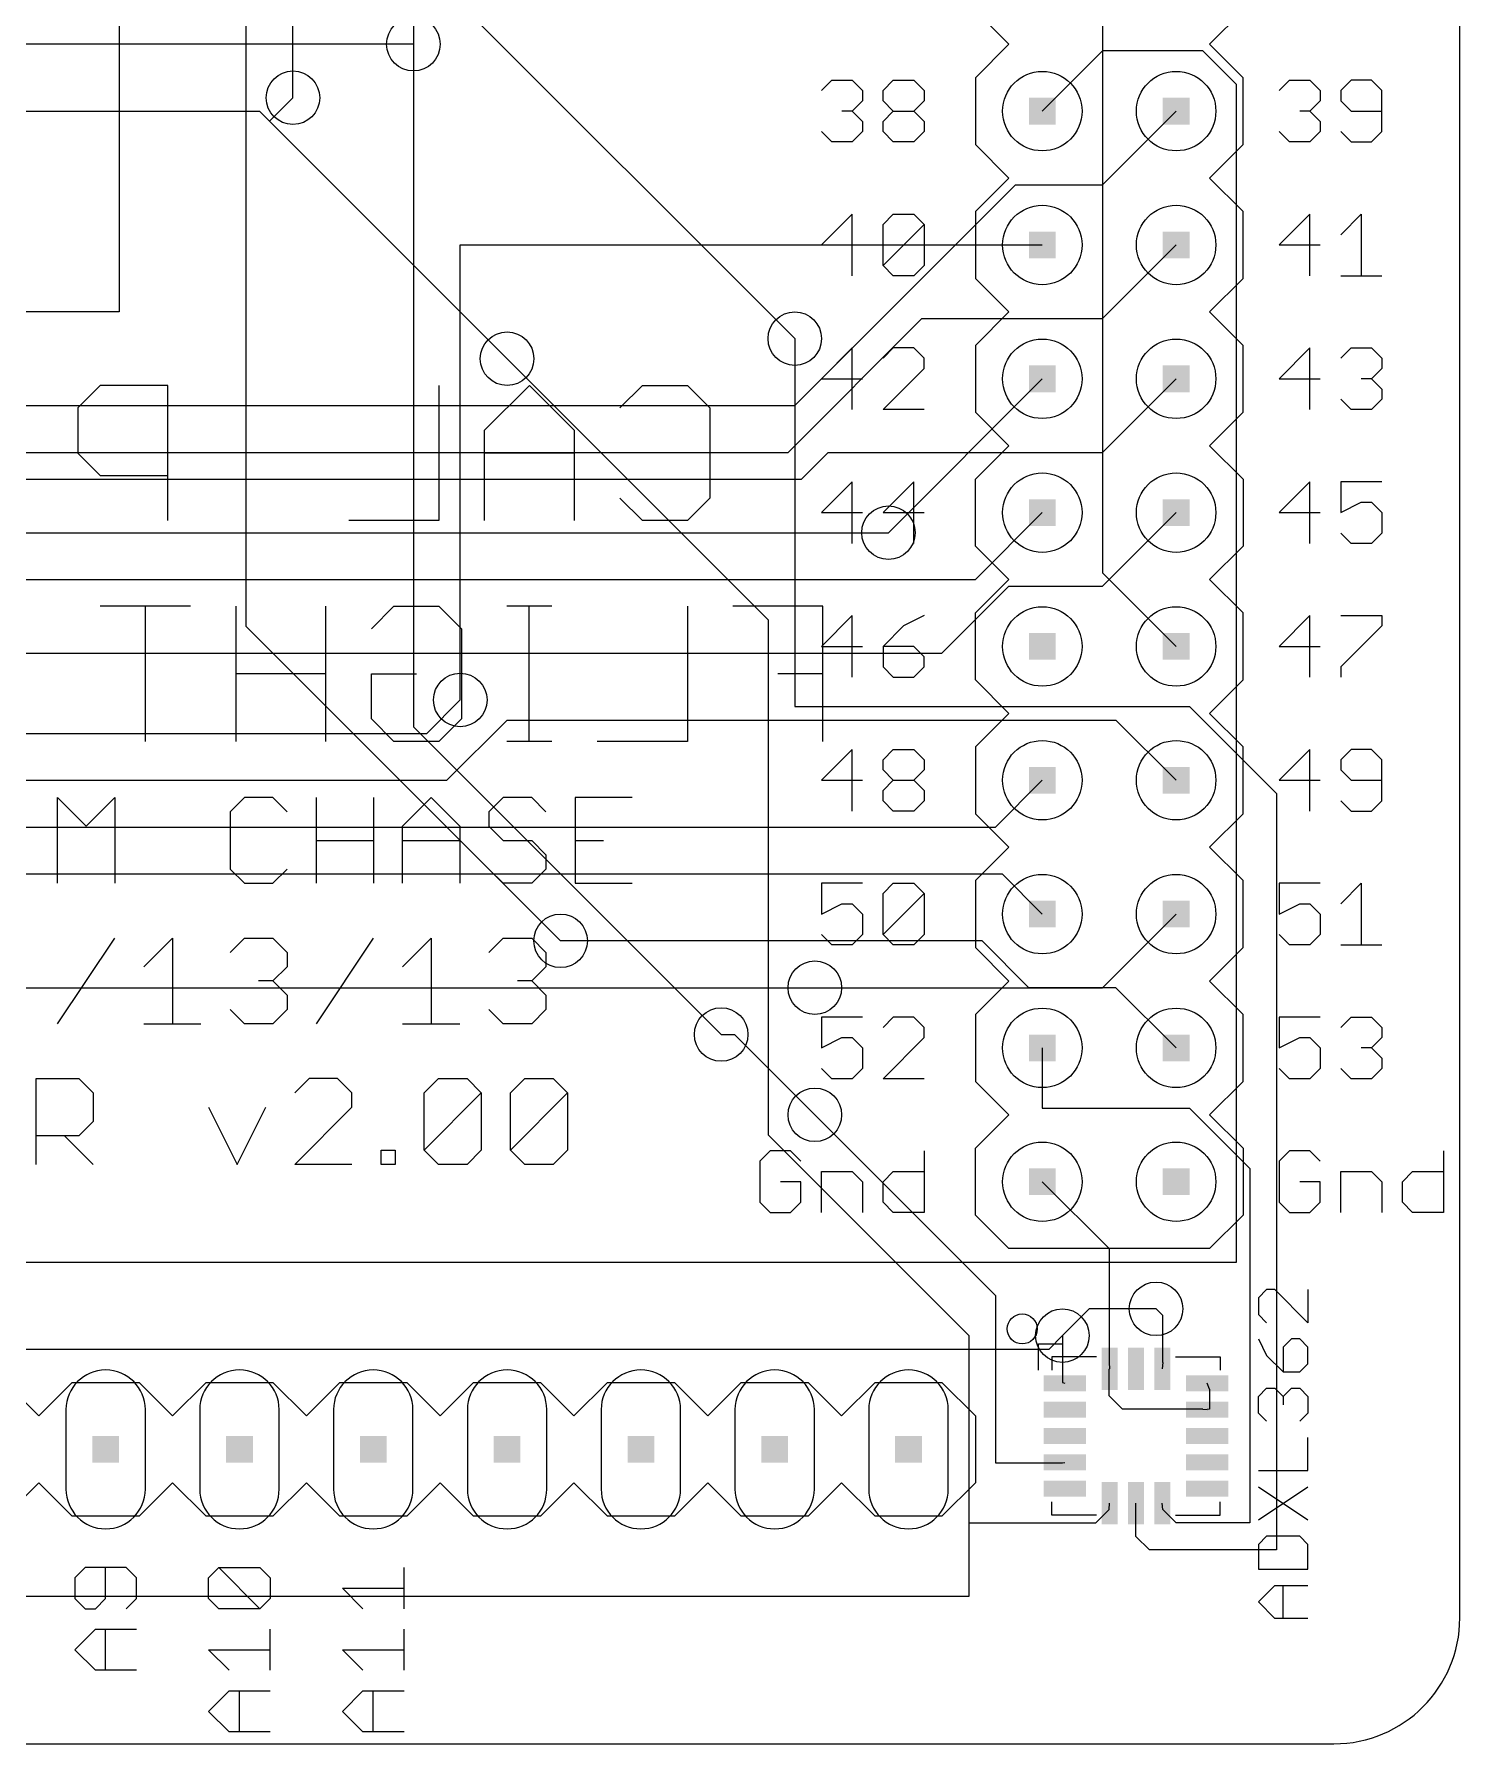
# Model space of a CAD drawing. Extents: x 0 to 3.9, y 0 to 2.37.
# Drawn here: x 2.837 to 3.902, y 0 to 1.277 of the extents above; entities that cross this region are included whole.
import ezdxf

# ---------------------------------------------------------------- set-up
doc = ezdxf.new("R2010")
doc.units = 0
for name, color, linetype in [('1', 22, 'CONTINUOUS'), ('16', 175, 'CONTINUOUS'), ('17', 82, 'CONTINUOUS'), ('18', 82, 'CONTINUOUS'), ('20', 7, 'CONTINUOUS'), ('21', 253, 'CONTINUOUS'), ('22', 253, 'CONTINUOUS')]:
    doc.layers.add(name, color=color, linetype=linetype)

# ---------------------------------------------------------------- blocks, each defined once
blk = doc.blocks.new('RECT')
blk.add_solid([(-0.5, -0.5), (0.5, -0.5), (-0.5, 0.5), (0.5, 0.5)])
blk = doc.blocks.new('ROUNDP')
blk.add_circle((0, 0), 0.5)
blk = doc.blocks.new('LONGP100')
blk.add_lwpolyline([(-0.5, -0.5), (0.5, -0.5, 1), (0.5, 0.5), (-0.5, 0.5, 1)], format="xyb", close=True)
blk = doc.blocks.new('ROUNDV')
blk.add_circle((0, 0), 0.5)

msp = doc.modelspace()

# ---------------------------------------------------------------- linework, layer by layer
at = {"layer": '1'}
for p, q in [((3.635, 2.14), (3.635, 0.875)), ((2.9, 2.11), (2.9, 1.07)), ((2.995, 0.835), (2.995, 1.955)), ((3.03, 1.23), (3.03, 1.96)), ((3.12, 1.96), (3.12, 1.27)), ((3.12, 1.27), (3.12, 0.76)), ((3.155, 1.12), (3.59, 1.12)), ((3.155, 0.78), (3.155, 1.12)), ((2.9, 1.07), (2.37, 1.07)), ((3.405, 1.05), (3.405, 0.775)), ((3.19, 1.035), (3.385, 0.84)), ((3.475, 0.905), (3.59, 1.02)), ((3.635, 0.875), (3.69, 0.82)), ((3.23, 0.6), (2.995, 0.835)), ((3.385, 0.84), (3.385, 0.455)), ((3.405, 0.775), (3.7, 0.775)), ((3.7, 0.775), (3.765, 0.71)), ((3.12, 0.76), (3.35, 0.53)), ((3.765, 0.71), (3.765, 0.145)), ((3.635, 0.565), (3.69, 0.62)), ((3.42, 0.565), (3.635, 0.565)), ((3.59, 0.52), (3.59, 0.475)), ((3.59, 0.475), (3.7, 0.475)), ((3.7, 0.475), (3.745, 0.43)), ((3.42, 0.47), (3.555, 0.335)), ((3.385, 0.455), (3.535, 0.305)), ((3.745, 0.43), (3.745, 0.165)), ((3.59, 0.42), (3.64, 0.37)), ((3.64, 0.37), (3.64, 0.285)), ((3.555, 0.335), (3.555, 0.21)), ((3.68, 0.32), (3.675, 0.325)), ((3.68, 0.285), (3.68, 0.32)), ((3.535, 0.305), (3.535, 0.165)), ((3.605, 0.305), (3.605, 0.27)), ((3.64, 0.285), (3.640315, 0.280197)), ((3.68, 0.285), (3.679685, 0.280197)), ((3.605, 0.27), (3.60685, 0.26937)), ((3.64, 0.28), (3.640315, 0.280197)), ((3.64, 0.26), (3.64, 0.28)), ((3.715, 0.265), (3.71315, 0.26937)), ((3.65, 0.25), (3.64, 0.26)), ((3.715, 0.265), (3.715, 0.25)), ((3.71, 0.25), (3.65, 0.25)), ((3.71, 0.25), (3.71315, 0.249685)), ((3.715, 0.25), (3.71315, 0.249685)), ((3.555, 0.21), (3.605, 0.21)), ((3.605, 0.21), (3.60685, 0.210315)), ((3.64, 0.175), (3.640315, 0.179803)), ((3.66, 0.155), (3.66, 0.179803)), ((3.68, 0.175), (3.679685, 0.179803)), ((3.63, 0.165), (3.64, 0.175)), ((3.69, 0.165), (3.68, 0.175)), ((3.535, 0.165), (3.63, 0.165)), ((3.535, 0.165), (3.535, 0.11)), ((3.67, 0.145), (3.66, 0.155)), ((3.745, 0.165), (3.69, 0.165)), ((3.765, 0.145), (3.67, 0.145)), ((3.535, 0.11), (1.01, 0.11))]:
    msp.add_line(p, q, dxfattribs=at)
at = {"layer": '16'}
for p, q in [((3.0875, 1.3675), (3.405, 1.05)), ((3.12, 1.27), (2.44, 1.27)), ((3.635, 1.265), (3.59, 1.22)), ((3.71, 1.265), (3.635, 1.265)), ((3.735, 1.24), (3.71, 1.265)), ((3.735, 0.36), (3.735, 1.24)), ((3.0125, 1.2125), (3.03, 1.23)), ((2.49, 1.22), (3.005, 1.22)), ((3.005, 1.22), (3.0125, 1.2125)), ((3.635, 1.165), (3.69, 1.22)), ((3.0125, 1.2125), (3.19, 1.035)), ((3.405, 1), (3.57, 1.165)), ((3.57, 1.165), (3.635, 1.165)), ((3.635, 1.065), (3.69, 1.12)), ((3.4, 0.965), (3.5, 1.065)), ((3.5, 1.065), (3.635, 1.065)), ((3.635, 0.965), (3.69, 1.02)), ((2.22, 1), (3.405, 1)), ((1.685, 0.965), (3.4, 0.965)), ((3.41, 0.945), (3.43, 0.965)), ((3.43, 0.965), (3.635, 0.965)), ((1.505, 0.945), (3.41, 0.945)), ((3.54, 0.87), (3.59, 0.92)), ((3.635, 0.865), (3.69, 0.92)), ((1.165, 0.905), (3.475, 0.905)), ((1.68, 0.87), (3.54, 0.87)), ((3.515, 0.815), (3.565, 0.865)), ((3.565, 0.865), (3.635, 0.865)), ((1.285, 0.815), (3.515, 0.815)), ((3.13, 0.755), (3.155, 0.78)), ((1.495, 0.755), (3.13, 0.755)), ((3.145, 0.72), (3.19, 0.765)), ((3.19, 0.765), (3.645, 0.765)), ((3.645, 0.765), (3.69, 0.72)), ((2.285, 0.72), (3.145, 0.72)), ((3.555, 0.685), (3.59, 0.72)), ((1.22, 0.685), (3.555, 0.685)), ((1.8, 0.65), (3.56, 0.65)), ((3.56, 0.65), (3.59, 0.62)), ((3.545, 0.6), (3.23, 0.6)), ((3.58, 0.565), (3.545, 0.6)), ((1.2, 0.565), (3.42, 0.565)), ((3.645, 0.565), (3.58, 0.565)), ((3.69, 0.52), (3.645, 0.565)), ((3.35, 0.53), (3.36, 0.53)), ((3.36, 0.53), (3.42, 0.47)), ((2.445, 0.36), (3.735, 0.36)), ((3.625, 0.325), (3.605, 0.305)), ((3.675, 0.325), (3.625, 0.325)), ((1.86, 0.295), (3.595, 0.295)), ((3.595, 0.295), (3.605, 0.305))]:
    msp.add_line(p, q, dxfattribs=at)
at = {"layer": '20'}
for p, q in [((3.902008, 0.094063), (3.902008, 2.283628)), ((0.109202, 0), (3.807945, 0))]:
    msp.add_line(p, q, dxfattribs=at)
msp.add_arc((3.807945, 0.094063), 0.094063, 270, 0, dxfattribs=at)
at = {"layer": '21'}
for p, q in [((3.54, 1.295), (3.565, 1.27)), ((3.715, 1.27), (3.74, 1.295)), ((3.565, 1.27), (3.54, 1.245)), ((3.74, 1.245), (3.715, 1.27)), ((3.424921, 1.235366), (3.432594, 1.243039)), ((3.432594, 1.243039), (3.447941, 1.243039)), ((3.447941, 1.243039), (3.455614, 1.235366)), ((3.470961, 1.235366), (3.478634, 1.243039)), ((3.478634, 1.243039), (3.49398, 1.243039)), ((3.49398, 1.243039), (3.501653, 1.235366)), ((3.54, 1.245), (3.54, 1.195)), ((3.74, 1.195), (3.74, 1.245)), ((3.767, 1.235366), (3.774673, 1.243039)), ((3.774673, 1.243039), (3.79002, 1.243039)), ((3.79002, 1.243039), (3.797693, 1.235366)), ((3.820712, 1.243039), (3.813039, 1.235366)), ((3.836059, 1.243039), (3.820712, 1.243039)), ((3.843732, 1.235366), (3.836059, 1.243039)), ((3.455614, 1.227693), (3.447941, 1.22002)), ((3.455614, 1.235366), (3.455614, 1.227693)), ((3.470961, 1.227693), (3.470961, 1.235366)), ((3.478634, 1.22002), (3.470961, 1.227693)), ((3.501653, 1.227693), (3.49398, 1.22002)), ((3.501653, 1.235366), (3.501653, 1.227693)), ((3.797693, 1.227693), (3.79002, 1.22002)), ((3.797693, 1.235366), (3.797693, 1.227693)), ((3.813039, 1.235366), (3.813039, 1.227693)), ((3.813039, 1.227693), (3.820712, 1.22002)), ((3.843732, 1.204673), (3.843732, 1.235366)), ((3.447941, 1.22002), (3.440268, 1.22002)), ((3.447941, 1.22002), (3.455614, 1.212346)), ((3.470961, 1.212346), (3.478634, 1.22002)), ((3.478634, 1.22002), (3.49398, 1.22002)), ((3.49398, 1.22002), (3.501653, 1.212346)), ((3.79002, 1.22002), (3.782346, 1.22002)), ((3.79002, 1.22002), (3.797693, 1.212346)), ((3.820712, 1.22002), (3.843732, 1.22002)), ((3.432594, 1.197), (3.424921, 1.204673)), ((3.455614, 1.204673), (3.447941, 1.197)), ((3.455614, 1.212346), (3.455614, 1.204673)), ((3.470961, 1.204673), (3.470961, 1.212346)), ((3.478634, 1.197), (3.470961, 1.204673)), ((3.501653, 1.204673), (3.49398, 1.197)), ((3.501653, 1.212346), (3.501653, 1.204673)), ((3.774673, 1.197), (3.767, 1.204673)), ((3.797693, 1.204673), (3.79002, 1.197)), ((3.797693, 1.212346), (3.797693, 1.204673)), ((3.813039, 1.204673), (3.820712, 1.197)), ((3.836059, 1.197), (3.843732, 1.204673)), ((3.447941, 1.197), (3.432594, 1.197)), ((3.49398, 1.197), (3.478634, 1.197)), ((3.54, 1.195), (3.565, 1.17)), ((3.715, 1.17), (3.74, 1.195)), ((3.79002, 1.197), (3.774673, 1.197)), ((3.820712, 1.197), (3.836059, 1.197)), ((3.565, 1.17), (3.54, 1.145)), ((3.74, 1.145), (3.715, 1.17)), ((3.447941, 1.143039), (3.424921, 1.12002)), ((3.447941, 1.097), (3.447941, 1.143039)), ((3.470961, 1.135366), (3.478634, 1.143039)), ((3.478634, 1.143039), (3.49398, 1.143039)), ((3.49398, 1.143039), (3.501653, 1.135366)), ((3.54, 1.145), (3.54, 1.095)), ((3.74, 1.095), (3.74, 1.145)), ((3.79002, 1.143039), (3.767, 1.12002)), ((3.79002, 1.097), (3.79002, 1.143039)), ((3.813039, 1.127693), (3.828386, 1.143039)), ((3.828386, 1.143039), (3.828386, 1.097)), ((3.470961, 1.104673), (3.470961, 1.135366)), ((3.470961, 1.104673), (3.501653, 1.135366)), ((3.501653, 1.135366), (3.501653, 1.104673)), ((3.424921, 1.12002), (3.455614, 1.12002)), ((3.767, 1.12002), (3.797693, 1.12002)), ((3.478634, 1.097), (3.470961, 1.104673)), ((3.501653, 1.104673), (3.49398, 1.097)), ((3.49398, 1.097), (3.478634, 1.097)), ((3.54, 1.095), (3.565, 1.07)), ((3.715, 1.07), (3.74, 1.095)), ((3.813039, 1.097), (3.843732, 1.097)), ((3.565, 1.07), (3.54, 1.045)), ((3.74, 1.045), (3.715, 1.07)), ((3.447941, 1.043039), (3.424921, 1.02002)), ((3.447941, 0.997), (3.447941, 1.043039)), ((3.478634, 1.043039), (3.470961, 1.035366)), ((3.49398, 1.043039), (3.478634, 1.043039)), ((3.501653, 1.035366), (3.49398, 1.043039)), ((3.501653, 1.027693), (3.501653, 1.035366)), ((3.54, 1.045), (3.54, 0.995)), ((3.74, 0.995), (3.74, 1.045)), ((3.79002, 1.043039), (3.767, 1.02002)), ((3.79002, 0.997), (3.79002, 1.043039)), ((3.813039, 1.035366), (3.820712, 1.043039)), ((3.820712, 1.043039), (3.836059, 1.043039)), ((3.836059, 1.043039), (3.843732, 1.035366)), ((3.843732, 1.035366), (3.843732, 1.027693)), ((3.470961, 0.997), (3.501653, 1.027693)), ((3.843732, 1.027693), (3.836059, 1.02002)), ((3.424921, 1.02002), (3.455614, 1.02002)), ((3.767, 1.02002), (3.797693, 1.02002)), ((3.836059, 1.02002), (3.828386, 1.02002)), ((3.836059, 1.02002), (3.843732, 1.012346)), ((3.843732, 1.012346), (3.843732, 1.004673)), ((3.501653, 0.997), (3.470961, 0.997)), ((3.820712, 0.997), (3.813039, 1.004673)), ((3.836059, 0.997), (3.820712, 0.997)), ((3.843732, 1.004673), (3.836059, 0.997)), ((3.54, 0.995), (3.565, 0.97)), ((3.715, 0.97), (3.74, 0.995)), ((3.54, 0.945), (3.565, 0.97)), ((3.74, 0.945), (3.715, 0.97)), ((3.447941, 0.943039), (3.424921, 0.92002)), ((3.447941, 0.897), (3.447941, 0.943039)), ((3.49398, 0.943039), (3.470961, 0.92002)), ((3.49398, 0.897), (3.49398, 0.943039)), ((3.54, 0.895), (3.54, 0.945)), ((3.74, 0.945), (3.74, 0.895)), ((3.79002, 0.943039), (3.767, 0.92002)), ((3.79002, 0.897), (3.79002, 0.943039)), ((3.843732, 0.943039), (3.813039, 0.943039)), ((3.813039, 0.943039), (3.813039, 0.92002)), ((3.424921, 0.92002), (3.455614, 0.92002)), ((3.470961, 0.92002), (3.501653, 0.92002)), ((3.767, 0.92002), (3.797693, 0.92002)), ((3.813039, 0.92002), (3.828386, 0.927693)), ((3.828386, 0.927693), (3.836059, 0.927693)), ((3.836059, 0.927693), (3.843732, 0.92002)), ((3.843732, 0.92002), (3.843732, 0.904673)), ((3.565, 0.87), (3.54, 0.895)), ((3.74, 0.895), (3.715, 0.87)), ((3.820712, 0.897), (3.813039, 0.904673)), ((3.836059, 0.897), (3.820712, 0.897)), ((3.843732, 0.904673), (3.836059, 0.897)), ((3.54, 0.845), (3.565, 0.87)), ((3.74, 0.845), (3.715, 0.87)), ((3.54, 0.795), (3.54, 0.845)), ((3.74, 0.795), (3.74, 0.845)), ((3.447941, 0.843039), (3.424921, 0.82002)), ((3.447941, 0.797), (3.447941, 0.843039)), ((3.486307, 0.835366), (3.470961, 0.82002)), ((3.501653, 0.843039), (3.486307, 0.835366)), ((3.79002, 0.843039), (3.767, 0.82002)), ((3.79002, 0.797), (3.79002, 0.843039)), ((3.813039, 0.843039), (3.843732, 0.843039)), ((3.843732, 0.835366), (3.813039, 0.804673)), ((3.843732, 0.843039), (3.843732, 0.835366)), ((3.424921, 0.82002), (3.455614, 0.82002)), ((3.470961, 0.82002), (3.470961, 0.804673)), ((3.49398, 0.82002), (3.470961, 0.82002)), ((3.501653, 0.812346), (3.49398, 0.82002)), ((3.767, 0.82002), (3.797693, 0.82002)), ((3.501653, 0.804673), (3.501653, 0.812346)), ((3.470961, 0.804673), (3.478634, 0.797)), ((3.478634, 0.797), (3.49398, 0.797)), ((3.49398, 0.797), (3.501653, 0.804673)), ((3.54, 0.795), (3.565, 0.77)), ((3.715, 0.77), (3.74, 0.795)), ((3.813039, 0.804673), (3.813039, 0.797)), ((3.565, 0.77), (3.54, 0.745)), ((3.74, 0.745), (3.715, 0.77)), ((3.447941, 0.743039), (3.424921, 0.72002)), ((3.447941, 0.697), (3.447941, 0.743039)), ((3.470961, 0.735366), (3.478634, 0.743039)), ((3.478634, 0.743039), (3.49398, 0.743039)), ((3.49398, 0.743039), (3.501653, 0.735366)), ((3.54, 0.745), (3.54, 0.695)), ((3.74, 0.695), (3.74, 0.745)), ((3.79002, 0.743039), (3.767, 0.72002)), ((3.79002, 0.697), (3.79002, 0.743039)), ((3.820712, 0.743039), (3.813039, 0.735366)), ((3.836059, 0.743039), (3.820712, 0.743039)), ((3.843732, 0.735366), (3.836059, 0.743039)), ((3.470961, 0.727693), (3.470961, 0.735366)), ((3.501653, 0.735366), (3.501653, 0.727693)), ((3.813039, 0.735366), (3.813039, 0.727693)), ((3.843732, 0.704673), (3.843732, 0.735366)), ((3.424921, 0.72002), (3.455614, 0.72002)), ((3.478634, 0.72002), (3.470961, 0.727693)), ((3.470961, 0.712346), (3.478634, 0.72002)), ((3.478634, 0.72002), (3.49398, 0.72002)), ((3.501653, 0.727693), (3.49398, 0.72002)), ((3.49398, 0.72002), (3.501653, 0.712346)), ((3.767, 0.72002), (3.797693, 0.72002)), ((3.813039, 0.727693), (3.820712, 0.72002)), ((3.820712, 0.72002), (3.843732, 0.72002)), ((2.85409, 0.643), (2.85409, 0.707055)), ((2.85409, 0.707055), (2.875441, 0.685703)), ((2.875441, 0.685703), (2.896793, 0.707055)), ((2.896793, 0.707055), (2.896793, 0.643)), ((2.993675, 0.707055), (2.983, 0.696379)), ((3.015027, 0.707055), (2.993675, 0.707055)), ((3.025703, 0.696379), (3.015027, 0.707055)), ((3.047454, 0.643), (3.047454, 0.707055)), ((3.090158, 0.707055), (3.090158, 0.643)), ((3.111909, 0.685703), (3.133261, 0.707055)), ((3.133261, 0.707055), (3.154613, 0.685703)), ((3.18704, 0.707055), (3.176364, 0.696379)), ((3.208392, 0.707055), (3.18704, 0.707055)), ((3.219068, 0.696379), (3.208392, 0.707055)), ((3.283523, 0.707055), (3.240819, 0.707055)), ((3.240819, 0.707055), (3.240819, 0.643)), ((3.470961, 0.704673), (3.470961, 0.712346)), ((3.478634, 0.697), (3.470961, 0.704673)), ((3.501653, 0.704673), (3.49398, 0.697)), ((3.501653, 0.712346), (3.501653, 0.704673)), ((3.813039, 0.704673), (3.820712, 0.697)), ((3.836059, 0.697), (3.843732, 0.704673)), ((2.983, 0.696379), (2.983, 0.653676)), ((3.176364, 0.696379), (3.176364, 0.685703)), ((3.49398, 0.697), (3.478634, 0.697)), ((3.54, 0.695), (3.565, 0.67)), ((3.715, 0.67), (3.74, 0.695)), ((3.820712, 0.697), (3.836059, 0.697)), ((3.111909, 0.643), (3.111909, 0.685703)), ((3.154613, 0.685703), (3.154613, 0.643)), ((3.176364, 0.685703), (3.18704, 0.675027)), ((3.047454, 0.675027), (3.090158, 0.675027)), ((3.111909, 0.675027), (3.154613, 0.675027)), ((3.18704, 0.675027), (3.208392, 0.675027)), ((3.208392, 0.675027), (3.219068, 0.664352)), ((3.219068, 0.664352), (3.219068, 0.653676)), ((3.240819, 0.675027), (3.262171, 0.675027)), ((3.565, 0.67), (3.54, 0.645)), ((3.74, 0.645), (3.715, 0.67)), ((2.983, 0.653676), (2.993675, 0.643)), ((3.015027, 0.643), (3.025703, 0.653676)), ((3.18704, 0.643), (3.176364, 0.653676)), ((3.219068, 0.653676), (3.208392, 0.643)), ((2.993675, 0.643), (3.015027, 0.643)), ((3.208392, 0.643), (3.18704, 0.643)), ((3.240819, 0.643), (3.283523, 0.643)), ((3.455614, 0.643039), (3.424921, 0.643039)), ((3.424921, 0.643039), (3.424921, 0.62002)), ((3.470961, 0.635366), (3.478634, 0.643039)), ((3.478634, 0.643039), (3.49398, 0.643039)), ((3.49398, 0.643039), (3.501653, 0.635366)), ((3.54, 0.645), (3.54, 0.595)), ((3.74, 0.595), (3.74, 0.645)), ((3.797693, 0.643039), (3.767, 0.643039)), ((3.767, 0.643039), (3.767, 0.62002)), ((3.813039, 0.627693), (3.828386, 0.643039)), ((3.828386, 0.643039), (3.828386, 0.597)), ((3.424921, 0.62002), (3.440268, 0.627693)), ((3.440268, 0.627693), (3.447941, 0.627693)), ((3.447941, 0.627693), (3.455614, 0.62002)), ((3.470961, 0.604673), (3.470961, 0.635366)), ((3.470961, 0.604673), (3.501653, 0.635366)), ((3.501653, 0.635366), (3.501653, 0.604673)), ((3.767, 0.62002), (3.782346, 0.627693)), ((3.782346, 0.627693), (3.79002, 0.627693)), ((3.79002, 0.627693), (3.797693, 0.62002)), ((3.455614, 0.62002), (3.455614, 0.604673)), ((3.797693, 0.62002), (3.797693, 0.604673)), ((2.85409, 0.538), (2.896793, 0.602055)), ((2.918545, 0.580703), (2.939896, 0.602055)), ((2.939896, 0.602055), (2.939896, 0.538)), ((2.983, 0.591379), (2.993675, 0.602055)), ((2.993675, 0.602055), (3.015027, 0.602055)), ((3.015027, 0.602055), (3.025703, 0.591379)), ((3.047455, 0.538), (3.090158, 0.602055)), ((3.11191, 0.580703), (3.133261, 0.602055)), ((3.133261, 0.602055), (3.133261, 0.538)), ((3.176365, 0.591379), (3.18704, 0.602055)), ((3.18704, 0.602055), (3.208392, 0.602055)), ((3.208392, 0.602055), (3.219068, 0.591379)), ((3.432594, 0.597), (3.424921, 0.604673)), ((3.455614, 0.604673), (3.447941, 0.597)), ((3.478634, 0.597), (3.470961, 0.604673)), ((3.501653, 0.604673), (3.49398, 0.597)), ((3.774673, 0.597), (3.767, 0.604673)), ((3.797693, 0.604673), (3.79002, 0.597)), ((3.025703, 0.591379), (3.025703, 0.580703)), ((3.219068, 0.591379), (3.219068, 0.580703)), ((3.447941, 0.597), (3.432594, 0.597)), ((3.49398, 0.597), (3.478634, 0.597)), ((3.54, 0.595), (3.565, 0.57)), ((3.715, 0.57), (3.74, 0.595)), ((3.79002, 0.597), (3.774673, 0.597)), ((3.813039, 0.597), (3.843732, 0.597)), ((3.025703, 0.580703), (3.015027, 0.570027)), ((3.219068, 0.580703), (3.208392, 0.570027)), ((3.015027, 0.570027), (3.004351, 0.570027)), ((3.015027, 0.570027), (3.025703, 0.559352)), ((3.208392, 0.570027), (3.197716, 0.570027)), ((3.208392, 0.570027), (3.219068, 0.559352)), ((3.565, 0.57), (3.54, 0.545)), ((3.74, 0.545), (3.715, 0.57)), ((3.025703, 0.559352), (3.025703, 0.548676)), ((3.219068, 0.559352), (3.219068, 0.548676)), ((2.918545, 0.538), (2.961248, 0.538)), ((2.993675, 0.538), (2.983, 0.548676)), ((3.015027, 0.538), (2.993675, 0.538)), ((3.025703, 0.548676), (3.015027, 0.538)), ((3.11191, 0.538), (3.154613, 0.538)), ((3.18704, 0.538), (3.176365, 0.548676)), ((3.208392, 0.538), (3.18704, 0.538)), ((3.219068, 0.548676), (3.208392, 0.538)), ((3.455614, 0.543039), (3.424921, 0.543039)), ((3.424921, 0.543039), (3.424921, 0.52002)), ((3.478634, 0.543039), (3.470961, 0.535366)), ((3.49398, 0.543039), (3.478634, 0.543039)), ((3.501653, 0.535366), (3.49398, 0.543039)), ((3.54, 0.545), (3.54, 0.495)), ((3.74, 0.495), (3.74, 0.545)), ((3.797693, 0.543039), (3.767, 0.543039)), ((3.767, 0.543039), (3.767, 0.52002)), ((3.813039, 0.535366), (3.820712, 0.543039)), ((3.820712, 0.543039), (3.836059, 0.543039)), ((3.836059, 0.543039), (3.843732, 0.535366)), ((3.424921, 0.52002), (3.440268, 0.527693)), ((3.440268, 0.527693), (3.447941, 0.527693)), ((3.447941, 0.527693), (3.455614, 0.52002)), ((3.470961, 0.497), (3.501653, 0.527693)), ((3.501653, 0.527693), (3.501653, 0.535366)), ((3.767, 0.52002), (3.782346, 0.527693)), ((3.782346, 0.527693), (3.79002, 0.527693)), ((3.79002, 0.527693), (3.797693, 0.52002)), ((3.843732, 0.527693), (3.836059, 0.52002)), ((3.843732, 0.535366), (3.843732, 0.527693)), ((3.455614, 0.52002), (3.455614, 0.504673)), ((3.797693, 0.52002), (3.797693, 0.504673)), ((3.836059, 0.52002), (3.828386, 0.52002)), ((3.836059, 0.52002), (3.843732, 0.512346)), ((3.843732, 0.512346), (3.843732, 0.504673)), ((3.432594, 0.497), (3.424921, 0.504673)), ((3.455614, 0.504673), (3.447941, 0.497)), ((3.774673, 0.497), (3.767, 0.504673)), ((3.797693, 0.504673), (3.79002, 0.497)), ((3.820712, 0.497), (3.813039, 0.504673)), ((3.843732, 0.504673), (3.836059, 0.497)), ((2.837976, 0.433), (2.837976, 0.497055)), ((2.837976, 0.497055), (2.870003, 0.497055)), ((2.870003, 0.497055), (2.880679, 0.486379)), ((2.880679, 0.486379), (2.880679, 0.465027)), ((3.042016, 0.497055), (3.031341, 0.486379)), ((3.063368, 0.497055), (3.042016, 0.497055)), ((3.074044, 0.486379), (3.063368, 0.497055)), ((3.074044, 0.475703), (3.074044, 0.486379)), ((3.128023, 0.486379), (3.138699, 0.497055)), ((3.128023, 0.443676), (3.128023, 0.486379)), ((3.128023, 0.443676), (3.170726, 0.486379)), ((3.138699, 0.497055), (3.160051, 0.497055)), ((3.160051, 0.497055), (3.170726, 0.486379)), ((3.170726, 0.486379), (3.170726, 0.443676)), ((3.192478, 0.486379), (3.203154, 0.497055)), ((3.192478, 0.443676), (3.192478, 0.486379)), ((3.192478, 0.443676), (3.235181, 0.486379)), ((3.203154, 0.497055), (3.224506, 0.497055)), ((3.224506, 0.497055), (3.235181, 0.486379)), ((3.235181, 0.486379), (3.235181, 0.443676)), ((3.447941, 0.497), (3.432594, 0.497)), ((3.501653, 0.497), (3.470961, 0.497)), ((3.54, 0.495), (3.565, 0.47)), ((3.715, 0.47), (3.74, 0.495)), ((3.79002, 0.497), (3.774673, 0.497)), ((3.836059, 0.497), (3.820712, 0.497)), ((2.966886, 0.475703), (2.988237, 0.433)), ((2.988237, 0.433), (3.009589, 0.475703)), ((3.031341, 0.433), (3.074044, 0.475703)), ((2.880679, 0.465027), (2.870003, 0.454352)), ((3.54, 0.445), (3.565, 0.47)), ((3.74, 0.445), (3.715, 0.47)), ((2.870003, 0.454352), (2.837976, 0.454352)), ((2.859327, 0.454352), (2.880679, 0.433)), ((3.095796, 0.433), (3.095796, 0.443676)), ((3.095796, 0.443676), (3.106471, 0.443676)), ((3.106471, 0.443676), (3.106471, 0.433)), ((3.138699, 0.433), (3.128023, 0.443676)), ((3.170726, 0.443676), (3.160051, 0.433)), ((3.203154, 0.433), (3.192478, 0.443676)), ((3.235181, 0.443676), (3.224506, 0.433)), ((3.386555, 0.443039), (3.378882, 0.435366)), ((3.378882, 0.435366), (3.378882, 0.404673)), ((3.401902, 0.443039), (3.386555, 0.443039)), ((3.409575, 0.435366), (3.401902, 0.443039)), ((3.501653, 0.443039), (3.501653, 0.397)), ((3.54, 0.395), (3.54, 0.445)), ((3.74, 0.445), (3.74, 0.395)), ((3.774673, 0.443039), (3.767, 0.435366)), ((3.767, 0.435366), (3.767, 0.404673)), ((3.79002, 0.443039), (3.774673, 0.443039)), ((3.797693, 0.435366), (3.79002, 0.443039)), ((3.889771, 0.443039), (3.889771, 0.397)), ((3.074044, 0.433), (3.031341, 0.433)), ((3.106471, 0.433), (3.095796, 0.433)), ((3.160051, 0.433), (3.138699, 0.433)), ((3.224506, 0.433), (3.203154, 0.433)), ((3.424921, 0.397), (3.424921, 0.427693)), ((3.424921, 0.427693), (3.447941, 0.427693)), ((3.447941, 0.427693), (3.455614, 0.42002)), ((3.470961, 0.42002), (3.478634, 0.427693)), ((3.478634, 0.427693), (3.501653, 0.427693)), ((3.813039, 0.397), (3.813039, 0.427693)), ((3.813039, 0.427693), (3.836059, 0.427693)), ((3.836059, 0.427693), (3.843732, 0.42002)), ((3.859078, 0.42002), (3.866752, 0.427693)), ((3.866752, 0.427693), (3.889771, 0.427693)), ((3.409575, 0.42002), (3.394228, 0.42002)), ((3.409575, 0.404673), (3.409575, 0.42002)), ((3.455614, 0.42002), (3.455614, 0.397)), ((3.470961, 0.404673), (3.470961, 0.42002)), ((3.797693, 0.42002), (3.782346, 0.42002)), ((3.797693, 0.404673), (3.797693, 0.42002)), ((3.843732, 0.42002), (3.843732, 0.397)), ((3.859078, 0.404673), (3.859078, 0.42002)), ((3.378882, 0.404673), (3.386555, 0.397)), ((3.386555, 0.397), (3.401902, 0.397)), ((3.401902, 0.397), (3.409575, 0.404673)), ((3.478634, 0.397), (3.470961, 0.404673)), ((3.501653, 0.397), (3.478634, 0.397)), ((3.767, 0.404673), (3.774673, 0.397)), ((3.774673, 0.397), (3.79002, 0.397)), ((3.79002, 0.397), (3.797693, 0.404673)), ((3.866752, 0.397), (3.859078, 0.404673)), ((3.889771, 0.397), (3.866752, 0.397)), ((3.565, 0.37), (3.54, 0.395)), ((3.74, 0.395), (3.715, 0.37)), ((3.715, 0.37), (3.565, 0.37)), ((3.75764, 0.339356), (3.751468, 0.333184)), ((3.751468, 0.333184), (3.751468, 0.32084)), ((3.763812, 0.339356), (3.75764, 0.339356)), ((3.7885, 0.314668), (3.763812, 0.339356)), ((3.7885, 0.339356), (3.7885, 0.314668)), ((3.751468, 0.32084), (3.75764, 0.314668)), ((3.587165, 0.279213), (3.587165, 0.298898)), ((3.587165, 0.298898), (3.604882, 0.298898)), ((3.751468, 0.302525), (3.75764, 0.290181)), ((3.776156, 0.302525), (3.769984, 0.296353)), ((3.769984, 0.296353), (3.769984, 0.277837)), ((3.782328, 0.302525), (3.776156, 0.302525)), ((3.7885, 0.296353), (3.782328, 0.302525)), ((3.7885, 0.284009), (3.7885, 0.296353)), ((3.630472, 0.289055), (3.597008, 0.289055)), ((3.597008, 0.289055), (3.597008, 0.279213)), ((3.689528, 0.289055), (3.722992, 0.289055)), ((3.722992, 0.289055), (3.722992, 0.279213)), ((3.75764, 0.290181), (3.769984, 0.277837)), ((3.782328, 0.277837), (3.7885, 0.284009)), ((2.815, 0.27), (2.84, 0.245)), ((2.84, 0.245), (2.865, 0.27)), ((2.865, 0.27), (2.915, 0.27)), ((2.915, 0.27), (2.94, 0.245)), ((2.94, 0.245), (2.965, 0.27)), ((2.965, 0.27), (3.015, 0.27)), ((3.015, 0.27), (3.04, 0.245)), ((3.04, 0.245), (3.065, 0.27)), ((3.065, 0.27), (3.115, 0.27)), ((3.115, 0.27), (3.14, 0.245)), ((3.14, 0.245), (3.165, 0.27)), ((3.165, 0.27), (3.215, 0.27)), ((3.215, 0.27), (3.24, 0.245)), ((3.24, 0.245), (3.265, 0.27)), ((3.265, 0.27), (3.315, 0.27)), ((3.315, 0.27), (3.34, 0.245)), ((3.34, 0.245), (3.365, 0.27)), ((3.365, 0.27), (3.415, 0.27)), ((3.415, 0.27), (3.44, 0.245)), ((3.44, 0.245), (3.465, 0.27)), ((3.465, 0.27), (3.515, 0.27)), ((3.515, 0.27), (3.54, 0.245)), ((3.769984, 0.277837), (3.782328, 0.277837)), ((3.751468, 0.259521), (3.75764, 0.265693)), ((3.751468, 0.247177), (3.751468, 0.259521)), ((3.75764, 0.265693), (3.763812, 0.265693)), ((3.763812, 0.265693), (3.769984, 0.259521)), ((3.769984, 0.259521), (3.776156, 0.265693)), ((3.769984, 0.259521), (3.769984, 0.253349)), ((3.776156, 0.265693), (3.782328, 0.265693)), ((3.782328, 0.265693), (3.7885, 0.259521)), ((3.7885, 0.259521), (3.7885, 0.247177)), ((3.54, 0.245), (3.54, 0.195)), ((3.75764, 0.241006), (3.751468, 0.247177)), ((3.7885, 0.247177), (3.782328, 0.241006)), ((3.7885, 0.204174), (3.7885, 0.228862)), ((2.84, 0.195), (2.815, 0.17)), ((2.865, 0.17), (2.84, 0.195)), ((2.94, 0.195), (2.915, 0.17)), ((2.965, 0.17), (2.94, 0.195)), ((3.04, 0.195), (3.015, 0.17)), ((3.065, 0.17), (3.04, 0.195)), ((3.14, 0.195), (3.115, 0.17)), ((3.165, 0.17), (3.14, 0.195)), ((3.24, 0.195), (3.215, 0.17)), ((3.265, 0.17), (3.24, 0.195)), ((3.34, 0.195), (3.315, 0.17)), ((3.365, 0.17), (3.34, 0.195)), ((3.44, 0.195), (3.415, 0.17)), ((3.465, 0.17), (3.44, 0.195)), ((3.54, 0.195), (3.515, 0.17)), ((3.751468, 0.204174), (3.7885, 0.204174)), ((3.751468, 0.167343), (3.7885, 0.19203)), ((3.751468, 0.19203), (3.7885, 0.167343)), ((3.597008, 0.170945), (3.597008, 0.180787)), ((3.722992, 0.170945), (3.722992, 0.180787)), ((2.915, 0.17), (2.865, 0.17)), ((3.015, 0.17), (2.965, 0.17)), ((3.115, 0.17), (3.065, 0.17)), ((3.215, 0.17), (3.165, 0.17)), ((3.315, 0.17), (3.265, 0.17)), ((3.415, 0.17), (3.365, 0.17)), ((3.515, 0.17), (3.465, 0.17)), ((3.630472, 0.170945), (3.597008, 0.170945)), ((3.689528, 0.170945), (3.722992, 0.170945)), ((3.75764, 0.155199), (3.751468, 0.149027)), ((3.782328, 0.155199), (3.75764, 0.155199)), ((3.7885, 0.149027), (3.782328, 0.155199)), ((3.751468, 0.149027), (3.751468, 0.130511)), ((3.7885, 0.130511), (3.7885, 0.149027)), ((2.874634, 0.131653), (2.866961, 0.12398)), ((2.905327, 0.131653), (2.874634, 0.131653)), ((2.88998, 0.108634), (2.88998, 0.131653)), ((2.913, 0.12398), (2.905327, 0.131653)), ((2.966961, 0.12398), (2.974634, 0.131653)), ((2.974634, 0.131653), (3.005327, 0.131653)), ((3.005327, 0.100961), (2.974634, 0.131653)), ((3.005327, 0.131653), (3.013, 0.12398)), ((3.113, 0.100961), (3.113, 0.131653)), ((3.751468, 0.130511), (3.7885, 0.130511)), ((2.866961, 0.12398), (2.866961, 0.108634)), ((2.913, 0.108634), (2.913, 0.12398)), ((2.966961, 0.108634), (2.966961, 0.12398)), ((3.013, 0.12398), (3.013, 0.108634)), ((3.082307, 0.100961), (3.066961, 0.116307)), ((3.066961, 0.116307), (3.113, 0.116307)), ((3.751468, 0.106024), (3.763812, 0.118367)), ((3.763812, 0.118367), (3.7885, 0.118367)), ((3.769984, 0.09368), (3.769984, 0.118367)), ((2.866961, 0.108634), (2.874634, 0.100961)), ((2.882307, 0.100961), (2.88998, 0.108634)), ((2.905327, 0.100961), (2.913, 0.108634)), ((2.974634, 0.100961), (2.966961, 0.108634)), ((3.013, 0.108634), (3.005327, 0.100961)), ((3.763812, 0.09368), (3.751468, 0.106024)), ((2.874634, 0.100961), (2.882307, 0.100961)), ((3.005327, 0.100961), (2.974634, 0.100961)), ((3.7885, 0.09368), (3.763812, 0.09368)), ((2.866961, 0.070268), (2.882307, 0.085614)), ((2.882307, 0.085614), (2.913, 0.085614)), ((2.88998, 0.054921), (2.88998, 0.085614)), ((3.013, 0.054921), (3.013, 0.085614)), ((3.113, 0.054921), (3.113, 0.085614)), ((2.882307, 0.054921), (2.866961, 0.070268)), ((2.982307, 0.054921), (2.966961, 0.070268)), ((2.966961, 0.070268), (3.013, 0.070268)), ((3.082307, 0.054921), (3.066961, 0.070268)), ((3.066961, 0.070268), (3.113, 0.070268)), ((2.913, 0.054921), (2.882307, 0.054921)), ((2.966961, 0.024228), (2.982307, 0.039575)), ((2.982307, 0.039575), (3.013, 0.039575)), ((2.98998, 0.008882), (2.98998, 0.039575)), ((3.066961, 0.024228), (3.082307, 0.039575)), ((3.082307, 0.039575), (3.113, 0.039575)), ((3.08998, 0.008882), (3.08998, 0.039575)), ((2.982307, 0.008882), (2.966961, 0.024228)), ((3.082307, 0.008882), (3.066961, 0.024228)), ((3.013, 0.008882), (2.982307, 0.008882)), ((3.113, 0.008882), (3.082307, 0.008882))]:
    msp.add_line(p, q, dxfattribs=at)
msp.add_circle((3.575, 0.31), 0.01118, dxfattribs=at)
at = {"layer": '22'}
for p, q in [((2.885957, 1.015086), (2.869109, 0.998239)), ((2.9365, 1.015086), (2.885957, 1.015086)), ((2.9365, 0.914), (2.9365, 1.015086)), ((3.139073, 1.015086), (3.139073, 0.914)), ((3.206664, 1.015086), (3.172969, 0.981391)), ((3.24036, 0.981391), (3.206664, 1.015086)), ((3.274255, 0.998239), (3.291103, 1.015086)), ((3.291103, 1.015086), (3.324799, 1.015086)), ((3.324799, 1.015086), (3.341646, 0.998239)), ((2.869109, 0.998239), (2.869109, 0.964543)), ((3.341646, 0.998239), (3.341646, 0.930848)), ((3.172969, 0.981391), (3.172969, 0.914)), ((3.24036, 0.914), (3.24036, 0.981391)), ((2.869109, 0.964543), (2.885957, 0.947695)), ((3.24036, 0.964543), (3.172969, 0.964543)), ((2.885957, 0.947695), (2.9365, 0.947695)), ((3.291103, 0.914), (3.274255, 0.930848)), ((3.341646, 0.930848), (3.324799, 0.914)), ((3.139073, 0.914), (3.071682, 0.914)), ((3.324799, 0.914), (3.291103, 0.914)), ((2.953381, 0.850086), (2.88599, 0.850086)), ((2.919686, 0.749), (2.919686, 0.850086)), ((2.987277, 0.850086), (2.987277, 0.749)), ((3.054668, 0.749), (3.054668, 0.850086)), ((3.088563, 0.833239), (3.105411, 0.850086)), ((3.105411, 0.850086), (3.139107, 0.850086)), ((3.139107, 0.850086), (3.155954, 0.833239)), ((3.223479, 0.850086), (3.189783, 0.850086)), ((3.206631, 0.749), (3.206631, 0.850086)), ((3.324765, 0.850086), (3.324765, 0.749)), ((3.426052, 0.850086), (3.358661, 0.850086)), ((3.426052, 0.749), (3.426052, 0.850086)), ((3.155954, 0.833239), (3.155954, 0.765848)), ((3.054668, 0.799543), (2.987277, 0.799543)), ((3.088563, 0.765848), (3.088563, 0.799543)), ((3.088563, 0.799543), (3.122259, 0.799543)), ((3.426052, 0.799543), (3.392356, 0.799543)), ((3.105411, 0.749), (3.088563, 0.765848)), ((3.155954, 0.765848), (3.139107, 0.749)), ((3.139107, 0.749), (3.105411, 0.749)), ((3.223479, 0.749), (3.189783, 0.749)), ((3.324765, 0.749), (3.257374, 0.749))]:
    msp.add_line(p, q, dxfattribs=at)

# ---------------------------------------------------------------- block references
at = {"layer": '1', "xscale": 0.031496, "yscale": 0.011811, "rotation": 90}
for p in [(3.640315, 0.280197), (3.66, 0.280197), (3.679685, 0.280197), (3.640315, 0.179803), (3.66, 0.179803), (3.679685, 0.179803)]:
    msp.add_blockref('RECT', p, dxfattribs=at)
at = {"layer": '1', "xscale": 0.031496, "yscale": 0.011811}
for p in [(3.60685, 0.26937), (3.71315, 0.26937), (3.60685, 0.249685), (3.71315, 0.249685), (3.60685, 0.23), (3.71315, 0.23), (3.60685, 0.210315), (3.71315, 0.210315), (3.60685, 0.19063), (3.71315, 0.19063)]:
    msp.add_blockref('RECT', p, dxfattribs=at)
at = {"layer": '17', "xscale": 0.05937, "yscale": 0.05937}
for p in [(3.59, 1.22), (3.59, 1.22), (3.69, 1.22), (3.69, 1.22), (3.59, 1.12), (3.59, 1.12), (3.69, 1.12), (3.69, 1.12), (3.59, 1.02), (3.59, 1.02), (3.69, 1.02), (3.69, 1.02), (3.59, 0.92), (3.59, 0.92), (3.69, 0.92), (3.69, 0.92), (3.59, 0.82), (3.59, 0.82), (3.69, 0.82), (3.69, 0.82), (3.59, 0.72), (3.59, 0.72), (3.69, 0.72), (3.69, 0.72), (3.59, 0.62), (3.59, 0.62), (3.69, 0.62), (3.69, 0.62), (3.59, 0.52), (3.59, 0.52), (3.69, 0.52), (3.69, 0.52), (3.59, 0.42), (3.59, 0.42), (3.69, 0.42), (3.69, 0.42)]:
    msp.add_blockref('ROUNDP', p, dxfattribs=at)
at = {"layer": '17', "xscale": 0.05937, "yscale": 0.05937, "rotation": 90}
for p in [(2.89, 0.22), (2.89, 0.22), (2.99, 0.22), (2.99, 0.22), (3.09, 0.22), (3.09, 0.22), (3.19, 0.22), (3.19, 0.22), (3.29, 0.22), (3.29, 0.22), (3.39, 0.22), (3.39, 0.22), (3.49, 0.22), (3.49, 0.22)]:
    msp.add_blockref('LONGP100', p, dxfattribs=at)
at = {"layer": '18', "xscale": 0.04, "yscale": 0.04}
for p in [(3.12, 1.27), (3.12, 1.27), (3.03, 1.23), (3.03, 1.23), (3.405, 1.05), (3.405, 1.05), (3.19, 1.035), (3.19, 1.035), (3.475, 0.905), (3.475, 0.905), (3.155, 0.78), (3.155, 0.78), (3.23, 0.6), (3.23, 0.6), (3.42, 0.565), (3.42, 0.565), (3.35, 0.53), (3.35, 0.53), (3.42, 0.47), (3.42, 0.47), (3.675, 0.325), (3.675, 0.325), (3.605, 0.305), (3.605, 0.305)]:
    msp.add_blockref('ROUNDV', p, dxfattribs=at)
at = {"layer": '21', "xscale": 0.02, "yscale": 0.02}
for p in [(3.59, 1.22), (3.69, 1.22), (3.59, 1.12), (3.69, 1.12), (3.59, 1.02), (3.69, 1.02), (3.59, 0.92), (3.69, 0.92), (3.59, 0.82), (3.69, 0.82), (3.59, 0.72), (3.69, 0.72), (3.59, 0.62), (3.69, 0.62), (3.59, 0.52), (3.69, 0.52), (3.59, 0.42), (3.69, 0.42), (2.89, 0.22), (2.99, 0.22), (3.09, 0.22), (3.19, 0.22), (3.29, 0.22), (3.39, 0.22), (3.49, 0.22)]:
    msp.add_blockref('RECT', p, dxfattribs=at)

doc.saveas('drawing.dxf')
